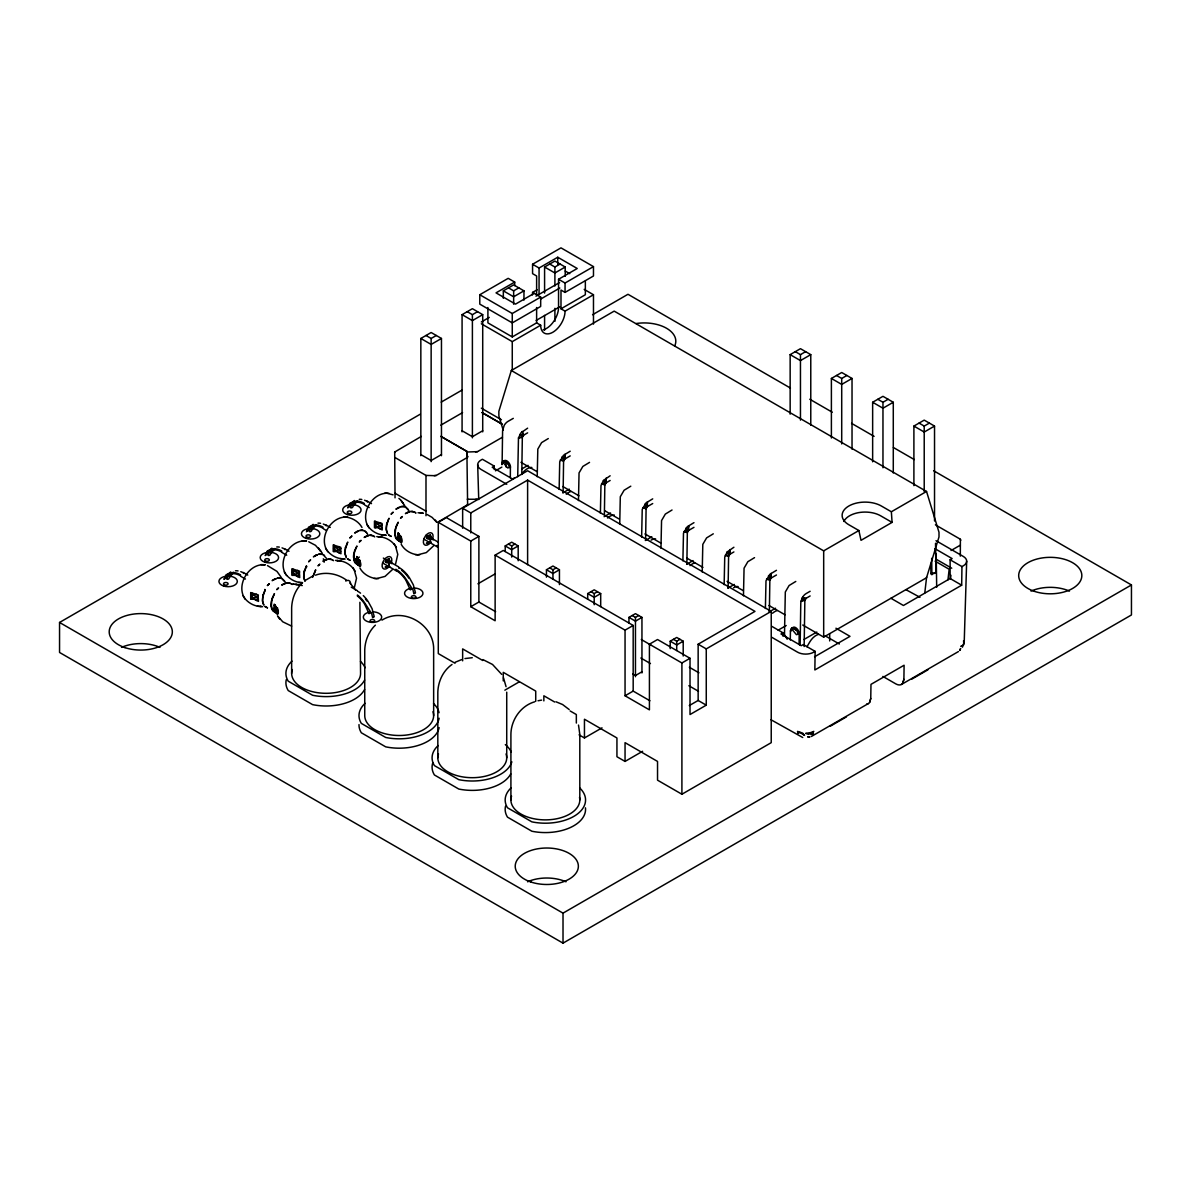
<?xml version="1.0" encoding="UTF-8"?>
<svg xmlns="http://www.w3.org/2000/svg" width="1191" height="1191" viewBox="0 0 1191 1191"><rect width="100%" height="100%" fill="white"/><g stroke="black" fill="none" stroke-linecap="round" stroke-linejoin="round"><path stroke-width="1.5" d="M502.111 463.85L502.602 430.591L504.21 425.366A7.578 4.377 -60 0 1 507.962 421.42L513.291 418.354M506.086 467.021L506.16 461.483M510.329 477.725L510.403 466.187A5.166 3.037 60.9 0 0 506.904 460.902A5.166 3.037 60.9 0 0 503.302 462.093L502.081 462.763A5.166 3.037 60.9 0 1 505.684 461.587A5.166 3.037 60.9 0 1 509.182 466.872L510.403 466.187M517.713 476.698L518.472 437.946L520.988 432.809L527.628 428.165M521.777 474.435L522.328 437.38L523.638 435.162L527.628 432.854M537.215 476.742L537.811 449.111L541.592 442.62L548.292 438.556M559.145 489.397L559.725 461.766L563.507 455.29L570.206 451.21M563.12 492.702L563.581 461.2L564.891 458.982L570.206 455.9M578.469 500.562L579.049 472.916L582.846 466.44L589.545 462.376M600.383 513.217L600.979 485.586L603.48 480.449L610.134 475.79M604.388 514.661L604.834 485.02L606.145 482.787L610.134 480.479M619.722 524.368L620.303 496.736L624.099 490.26L630.798 486.181M641.636 537.037L642.232 509.391L646.013 502.915L652.713 498.85M645.611 540.327L646.088 508.84L647.383 506.607L652.713 503.54M660.975 548.188L661.556 520.556L665.337 514.08L672.037 510.001M682.89 560.857L683.485 533.211L687.267 526.735L693.966 522.655M686.865 564.147L687.341 532.645L688.636 530.427L693.966 527.345M702.214 572.008L702.809 544.376L706.591 537.9L713.29 533.821M724.143 584.662L724.738 557.031L727.239 551.895L733.894 547.25M728.118 587.967L728.594 556.465L729.889 554.247L733.894 551.939M743.467 595.828L744.062 568.181L747.844 561.705L754.543 557.641M765.396 608.482L765.992 580.851L769.773 574.375L776.472 570.295M769.371 611.772L769.848 580.285L771.143 578.052L776.472 574.985M790.288 640.014L790.437 630.739L792.06 628.803A5.166 3.037 60.9 0 1 795.662 627.627A5.166 3.037 60.9 0 1 799.161 632.912L799.101 644.45M800.144 645.254L800.784 602.75L802.392 597.525A7.578 4.377 -60 0 1 806.143 593.58L810.133 591.272M804.148 646.534L804.848 600.487L806.143 598.269L810.133 595.962M783.008 636.232L783.008 632.823L780.968 633.984L801.275 645.716L803.3 644.539L815.135 651.373L814.852 669.967L961.673 585.198L961.956 566.603L963.311 565.814A11.478 6.625 0 0 0 963.311 556.45L936.007 540.684M866.661 704.089A11.478 6.625 60 0 0 869.624 702.422L870.755 698.462L870.978 684.363L904.103 665.233L903.895 679.332L902.763 683.306A11.478 6.625 60 0 1 895.766 683.857L882.903 676.428M324.101 562.241L324.25 559.547M964.234 641.815L962.432 647.175L962.179 645.701L960.869 646.445L963.698 644.807L964.234 641.815L966.675 561.14M502.438 437.216L477.487 451.642L466.902 452.029L467.616 504.686L437.782 522.194M395.04 497.853L394.697 452.029L421.331 436.427M398.985 568.435L398.985 567.467A23.567 13.607 60 0 1 409.451 577.784L413.337 584.855L415.48 592.805A2.293 1.012 -9.6 0 1 413.858 593.743L412.979 589.932L406.31 579.585A23.567 13.607 60 0 0 395.844 569.268L395.844 570.251A22.376 12.922 60 0 1 405.789 580.032L410.27 589.858L412.562 588.533M437.097 545.463L437.097 546.431M313.099 576.295L315.704 569.819L312.608 577.352M924.782 592.939L926.628 577.025M947.947 579.898L949.167 569.268L935.114 561.155M950.522 578.766L950.939 575.253M503.302 462.093L501.962 464.654A4.02 2.367 60.9 0 1 503.227 462.629L507.649 467.929L510.492 467.274M467.423 457.418L467.646 456.347L467.423 457.418L436.234 475.462L434.209 475.656L425.991 475.417L395.04 457.552M467.423 505.058L467.646 503.972M935.397 524.844L960.393 539.255L960.318 556.152M394.638 452.714L394.921 451.672M869.624 702.422L870.755 698.462M902.763 683.306L903.895 679.332M802.749 625.022L823.681 637.111L926.538 577.724L938.999 536.947L938.999 532.258L926.538 491.466L614.184 311.119L511.326 370.505L498.865 411.297L498.865 415.987L503.197 430.174M354.293 587.967L356.526 578.201L354.203 569.819M395.546 564.162L397.779 554.381L395.457 545.999M806.932 646.773L809.701 642.083A12.997 7.503 -60 0 1 818.44 634.386M392.42 569.596L385.065 576.399L376.639 578.588M433.658 545.776L426.318 552.594L417.892 554.768M302.291 582.95C295.532 589.411 291.989 598.522 291.646 607.767L291.646 673.406M375.373 625.156C368.615 631.602 365.071 640.713 364.744 649.973L364.744 715.597A34.45 19.89 0 0 0 402.573 735.398A34.45 19.89 0 0 0 432.973 711.727M389.025 565.383L388.236 566.216A4.6 2.65 -60 0 1 385.78 567.258L385.11 567.05C389.948 566.246 385.437 566.425 387.254 566.633L385.78 567.258L389.799 566.752A2.293 1.325 -60 0 1 388.608 565.874A2.293 1.325 -60 0 1 389.397 563.537L386.554 559.934L385.11 561.75L387.135 562.926L386.554 559.934A4.6 2.65 -60 0 1 389.025 558.892L389.621 561.11L388.579 560.112L389.025 558.892L390.633 562.643A2.293 1.325 -60 0 1 391.839 563.76M430.279 541.563L429.489 542.396A4.6 2.65 -60 0 1 427.033 543.438L426.363 543.23C431.187 542.426 426.691 542.605 428.507 542.813L427.033 543.438L431.053 542.932A2.293 1.325 -60 0 1 429.862 542.054A2.293 1.325 -60 0 1 430.651 539.731L427.807 536.114L426.363 537.93L428.388 539.106L427.807 536.114A4.6 2.65 -60 0 1 430.279 535.072L430.874 537.29L429.832 536.292L430.279 535.072L431.886 538.823A2.293 1.325 -60 0 1 433.092 539.94M389.204 565.204L388.236 566.216L389.129 565.755M430.457 541.384L429.489 542.396L430.874 541.414M935.903 555.08L935.903 554.113M230.652 571.963L226.484 575.655L225.605 578.454A2.293 1.578 11.8 0 0 223.982 579.392L226.082 574.762L230.012 573.065A23.567 13.607 60 0 1 240.478 574.836L240.478 575.804A22.376 12.922 60 0 0 230.533 574.122L227.496 577.054L226.886 579.258A2.293 1.727 23.5 0 0 229.193 577.933L233.674 572.32M271.905 548.143L267.737 551.835L266.858 554.634A2.293 1.578 11.8 0 0 265.236 555.572L267.335 550.942L271.265 549.245A23.567 13.607 60 0 1 281.731 551.016L281.731 551.999A22.376 12.922 60 0 0 271.786 550.316L268.749 553.234L268.139 555.438A2.293 1.727 23.5 0 0 270.446 554.113L274.927 548.5M313.159 524.323L308.99 528.015L308.112 530.814A2.293 1.578 11.8 0 0 306.489 531.752L308.588 527.122L312.518 525.439A23.567 13.607 60 0 1 322.984 527.211L322.984 528.179A22.376 12.922 60 0 0 313.039 526.496L310.002 529.429L309.392 531.618A2.293 1.727 23.5 0 0 311.7 530.293L316.181 524.68M354.412 500.518L350.243 504.195L349.365 506.994A2.293 1.578 11.8 0 0 347.742 507.932L349.841 503.302L353.757 501.619A23.567 13.607 60 0 1 364.238 503.391L364.238 504.359A22.376 12.922 60 0 0 354.293 502.676L351.256 505.609L350.645 507.798A2.293 1.727 23.5 0 0 352.938 506.473L357.434 500.86M506.026 461.468L506.026 462.391A4.02 2.367 60.9 0 1 506.115 461.646M794.784 628.178L794.784 629.101A4.02 2.367 60.9 0 1 794.888 628.357M452.014 664.459C443.097 670.712 438.139 681.401 437.826 692.165L437.826 757.804M358.327 557.85L359.34 557.046M305.849 580.062L312.563 576.191M932.166 572.841L930.945 573.571L931.913 574.598L931.675 558.311M932.091 573.288L933.699 573.66L935.977 572.32L935.53 543.275M532.377 294.951A17.225 9.945 -60 0 0 532.571 292.405L540.684 297.095L540.684 306.459L512.264 322.88L479.779 304.122L479.779 294.743L508.2 278.337L514.706 282.088L514.706 285.602M536.62 294.743L536.62 275.984L532.571 273.647L532.571 264.268L560.991 247.862L593.475 266.62L593.475 275.984L565.055 292.405L560.991 290.053L560.991 308.811L565.055 311.149L593.475 294.743L593.475 324.101M514.706 282.088L496.022 292.867L515.509 304.122L534.193 293.343M532.571 264.268L539.061 268.02L557.745 257.241L577.233 268.496L558.549 279.275L558.549 307.397A17.225 9.945 -60 0 1 543.215 329.847M420.84 455.691L420.84 338.467L431.142 332.512L441.459 338.467L441.459 455.691M462.078 431.871L462.078 314.647L472.395 308.692L482.712 314.647L482.712 431.871M503.331 298.271L503.331 290.842L513.649 284.887L523.966 290.842L523.966 300.132M544.585 293.075L544.585 267.022L554.902 261.067L565.219 267.022L565.219 276.327M425.991 335.49L431.142 338.467L436.308 335.49M467.244 311.67L472.395 314.647L477.561 311.67M508.497 287.865L513.649 290.842L518.8 287.865M549.751 264.045L554.902 267.022L560.053 264.045M441.459 338.467L431.142 344.422L420.84 338.467M482.712 314.647L472.395 320.602L462.078 314.647M523.966 290.842L513.649 296.782L503.331 290.842M565.219 267.022L554.902 272.977L544.585 267.022M481.358 321.957L489.263 317.401M532.571 292.405L537.305 289.666M535.98 296.157L559.606 282.52M479.779 294.743L512.264 313.501L540.684 297.095M558.549 279.275L565.055 283.026L593.475 266.62M540.833 298.986L559.815 288.028M536.084 320.483L559.815 306.787M487.908 307.531L487.908 322.88L512.264 336.934L536.62 322.88L540.684 325.217A17.225 9.945 -60 0 0 552.862 332.244A17.225 9.945 -60 0 0 565.055 311.149M560.991 308.811L585.347 294.743L585.347 281.106M481.328 323.773L512.264 341.623L540.684 325.217M933.595 470.728L1131.45 584.945L1131.45 614.958L563.015 943.138L59.55 652.46L59.55 622.461L420.259 414.2M441.191 402.126L462.123 390.038M592.552 314.737L627.985 294.281L790.437 388.072M440.834 425.172L462.584 412.607M441.459 454.575L431.142 460.53L420.84 454.575M482.712 430.755L472.395 436.71L462.078 430.755M494.235 469.507L494.235 466.098L492.211 467.274L512.502 478.99L514.542 477.829M495.456 470.817L501.843 467.125M521.613 469.046L528.045 465.339M455.036 663.253L438.288 653.591L438.288 522.313L446.402 517.623L478.886 536.382L478.886 602.021L495.635 611.683M462.644 528.209L462.644 508.244L527.613 470.743L771.232 611.385L771.232 742.663L681.907 794.233L657.536 780.179L657.536 761.421L625.052 742.663L625.052 761.421L616.938 756.732L616.938 737.973L584.453 719.23L584.453 737.973L579.049 734.847M462.644 508.244L470.773 512.934L527.613 480.122L754.99 611.385L698.149 644.212L698.149 700.472L689.291 705.578M790.154 414.17L790.154 354.635L800.456 348.68L810.773 354.635L810.773 425.336M438.288 522.313L470.773 541.071L478.886 536.382M795.305 351.658L800.456 354.635L805.622 351.658M562.867 492.866L569.298 489.144M810.773 354.635L800.456 360.59L790.154 354.635M505.207 551.493L505.207 545.94L511.698 542.188L518.189 545.94L518.189 560.753M470.773 541.071L470.773 606.71L495.128 620.764L495.128 555.125L503.257 550.45L633.18 625.454L633.18 691.093L649.929 700.77M508.453 544.064L511.698 545.94L514.944 544.064M518.189 545.94L511.698 549.691L505.207 545.94M831.392 437.99L831.392 378.455L841.709 372.5L852.027 378.455L852.027 449.156M477.948 583.798L495.128 573.883M836.558 375.478L841.709 378.455L846.875 375.478M604.12 516.686L610.551 512.964M852.027 378.455L841.709 384.41L831.392 378.455M470.773 606.71L478.886 602.021M546.446 577.173L546.446 569.76L552.952 566.008L559.442 569.76L559.442 584.573M549.706 567.884L552.952 569.76L556.197 567.884M559.442 569.76L552.952 573.511L546.446 569.76M872.646 461.81L872.646 402.26L882.963 396.32L893.28 402.26L893.28 472.976M877.812 399.298L882.963 402.26L888.114 399.298M645.358 540.506L651.805 536.784M893.28 402.26L882.963 408.215L872.646 402.26M587.699 599.133L587.699 593.58L594.205 589.828L600.696 593.58L600.696 606.547M590.959 591.704L594.205 593.58L597.45 591.704M600.696 593.58L594.205 597.331L587.699 593.58M913.899 485.63L913.899 426.08L924.216 420.125L934.533 426.08L934.533 520.973M919.065 423.103L924.216 426.08L929.367 423.103M686.611 564.326L693.058 560.604M934.533 426.08L924.216 432.035L913.899 426.08M628.952 622.953L628.952 617.4L635.458 613.648L641.949 617.4L641.949 672.945M504.85 690.17L519.202 681.892M632.198 615.524L635.458 617.4L638.704 615.524M641.949 617.4L635.458 621.151L628.952 617.4M495.128 555.125L625.052 630.143L633.18 625.454M727.865 588.131L734.311 584.424M625.052 630.143L625.052 695.782L649.423 709.851L649.423 644.212L657.536 639.522L690.021 658.281L690.021 714.54L706.263 705.161L706.263 648.901L771.232 611.385M511.326 370.505L823.681 550.852L858.875 530.531L861.019 540.327L892.074 522.387L891.359 511.773L881.34 505.996A22.971 13.265 0 0 0 848.855 505.996A22.971 13.265 0 0 0 848.855 524.755L858.875 530.531M891.359 511.773L926.538 491.466M670.205 648.619L670.205 641.205L676.711 637.453L683.202 641.205L683.202 656.033M673.451 639.329L676.711 641.205L679.957 639.329M683.202 641.205L676.711 644.956L670.205 641.205M795.796 581.446L789.097 585.525L785.316 592.001L784.497 634.461L787.191 639.239M641.949 671.784L635.458 675.535L632.853 674.032M769.118 611.951L775.564 608.229M625.052 695.782L633.18 691.093M649.423 644.212L681.907 662.97L690.021 658.281M584.453 737.973L602.006 727.85M778.155 630.173L786.209 625.528M951.028 550.525L960.318 545.165M803.94 639.493L816.818 632.049M890.928 598.269L903.433 605.49L950.12 578.528L950.12 559.77L952.145 558.609L934.98 548.679M934.935 572.931L935.977 572.32L932.583 573.526M815.135 651.373L813.781 652.162A11.478 6.625 0 0 1 797.538 652.162L771.828 637.319M625.052 761.421L642.604 751.283M814.57 656.792L850.002 636.336L835.933 628.223M811.354 736.485L868.328 703.583M901.468 684.453L958.442 651.566M830.187 726.257L846.429 716.878M911.711 679.183L927.953 669.804M59.55 622.461L563.015 913.14L1131.45 584.945M792.06 628.803L790.854 629.488A5.166 3.037 60.9 0 1 794.442 628.297A5.166 3.037 60.9 0 1 797.94 633.582L799.161 632.912M799.25 633.984L796.407 634.654L792 629.354A4.02 2.367 60.9 0 0 790.72 631.364L790.437 630.739M381.969 620.124C403.555 606.636 434.521 624.441 433.643 649.973L433.643 715.597M455.051 662.33L461.632 659.591M370.743 612.516L369.016 613.678L364.535 603.852A22.376 12.922 60 0 0 357.27 595.872M534.729 701.782C520.705 705.876 511.043 719.93 510.909 734.356L510.909 799.995M315.466 575.193C325.709 571.442 337.678 573.675 346.358 580.062M467.244 499.237L477.487 499.282L475.462 499.476M386.569 493.238C371.845 493.595 360.709 512.889 367.766 525.827M345.316 517.058C330.592 517.415 319.456 536.709 326.513 549.632M304.062 540.878C289.339 541.235 278.203 560.529 285.259 573.452M262.809 564.698C248.085 565.055 236.949 584.334 244.006 597.272M464.952 658.563L472.276 657.715M538.034 700.755L541.622 700.129M522.328 437.38L518.472 437.946L522.521 436.546L519.871 434.417L522.998 435.727L522.268 431.47L523.638 435.162M804.848 600.487L800.992 601.053L805.027 599.639L801.528 599.267L805.503 598.835L802.392 597.525L806.143 598.269M475.462 451.836L477.487 451.642M434.209 475.656L436.234 475.462M387.135 493.268L393.075 494.846M345.881 517.088C352.298 517.802 358.819 521.673 361.975 527.464M304.628 540.908L306.563 540.982L302.246 540.803M401.233 544.361C404.389 550.153 410.925 554.023 417.326 554.738M263.375 564.713L265.31 564.787L261.008 564.623M359.98 568.181C363.136 573.973 369.672 577.829 376.088 578.558M384.753 493.178L389.055 493.342M343.499 516.998L347.802 517.162M415.406 554.664L419.708 554.827M374.153 578.484L378.455 578.647M420.289 513.023L423.267 513.217L418.011 512.77M381.194 534.789L385.095 535.057C377.726 535.176 370.312 530.68 366.798 524.278M382.013 537.037L378.113 536.769C385.497 536.665 392.896 541.146 396.424 547.547M339.941 558.609L343.842 558.862C336.472 558.981 329.058 554.5 325.545 548.098M340.76 560.857L336.859 560.589C344.244 560.485 351.658 564.951 355.171 571.352M298.688 582.414L302.588 582.682C295.219 582.801 287.805 578.305 284.292 571.918M299.507 584.677L295.621 584.409L302.276 585.555M257.435 606.234L261.335 606.502C253.966 606.621 246.552 602.125 243.038 595.738M384.172 534.982L386.45 535.235M376.758 536.59L379.036 536.843M342.919 558.802L345.196 559.055M335.505 560.395L337.782 560.648M296.544 584.468L292.882 584.007L293.82 584.185M260.412 606.442L262.705 606.695M482.906 659.591L492.523 664.459L501.679 674.359M555.989 701.782L562.584 704.521L569.179 709.538M563.581 461.2L560.276 459.979L563.775 460.351L562.226 456.629L564.236 459.547L564.891 454.292L564.891 458.982M604.834 485.02L601.529 483.799L605.013 484.171L603.48 480.449L605.49 483.352L606.145 478.097L606.145 482.787M646.088 508.84L642.783 507.619L646.266 507.991L644.733 504.269L646.743 507.172L647.383 501.917L647.383 506.607M687.341 532.645L684.036 531.424L687.52 531.811L685.986 528.075L687.996 530.992L688.636 525.737L688.636 530.427M728.594 556.465L725.289 555.244L728.773 555.616L727.239 551.895L729.249 554.812L729.889 549.557L729.889 554.247M769.848 580.285L766.542 579.064L770.026 579.436L768.493 575.715L770.503 578.632L771.143 573.377L771.143 578.052M802.734 737.512L770.979 719.751M291.646 626.109L282.758 621.791L277.473 615.821M308.737 541.786L315.451 545.299L320.721 551.269L318.548 548.024M267.484 565.606L276.952 571.382L281.046 577.069M906.187 589.813L919.973 597.301M482.072 412.652L502.274 424.234L482.191 412.592M809.746 399.223L832.271 412.22M851.565 423.356L874.09 436.368M893.384 447.503L914.301 459.577M565.234 271.057L569.73 273.647M584.185 289.383L593.475 294.743M892.074 522.387L880.625 515.792A21.959 12.684 0 0 0 843.883 521.464M950.12 559.77L961.956 566.603M936.126 559.204L951.743 568.211M950.12 578.528L961.673 585.198M481.328 408.156L501.441 419.768M825.274 635.89L839.327 644.003M520.988 462.346L537.081 471.651M562.852 486.524L578.945 495.813M604.715 510.686L619.201 519.053M644.956 533.925L661.065 543.23M686.82 558.103L702.928 567.392M727.076 581.342L743.184 590.632M768.939 605.504L785.048 614.809M494.235 466.098L482.4 459.264L481.045 460.054A11.478 6.625 0 0 0 481.045 469.433L506.756 484.275M771.723 626.302L783.008 632.823M698.149 644.212L706.263 648.901M395.04 493.282L425.991 511.147M427.182 514.542L432.065 517.356L436.71 522.194M641.294 639.522L650.911 645.075M689.336 667.258L698.938 672.811M640.847 658.013L650.45 663.566M688.874 685.748L698.492 691.286M366.947 500.979L371.518 503.614M426.11 535.131L438.288 542.173M364.654 504.954L369.225 507.589M423.817 539.121L437.514 547.026M698.149 700.472L706.263 705.161M325.694 524.799L330.264 527.434M383.338 558.073L398.568 566.871M323.401 528.774L326.438 530.531M382.564 562.926L396.261 570.846M482.757 660.514L462.644 648.901L462.644 660.841M554.678 702.035L543.855 695.782L543.855 700.904M570.147 710.967L576.34 714.54L576.34 723.056M284.441 548.619L289.011 551.254M351.226 587.163L357.315 590.676M282.148 552.594L286.718 555.229M243.187 572.424L247.758 575.074M240.895 576.414L245.465 579.049M365.831 531.707L364.089 530.591L366.962 532.958M324.577 555.512L322.835 554.396L326.557 558.46M416.001 513.038L414.766 512.204A16.48 9.513 -60 0 1 415.451 512.696M374.748 536.843L373.512 536.024A16.48 9.513 -60 0 1 374.197 536.516M333.495 560.663L332.259 559.844A16.48 9.513 -60 0 1 332.944 560.336M292.242 584.483L291.006 583.65A16.48 9.513 -60 0 1 291.691 584.141M398.911 498.434L400.712 499.937M931.913 574.598L930.945 573.571L930.722 563.343M349.916 582.95L355.514 589.977M404.791 505.609L401.054 500.399L403.228 503.644L402.707 502.87M322.299 553.249L320.215 550.51M408.394 509.629L405.342 506.77L409.049 510.835M284.634 581.089L281.597 578.216L285.304 582.28M277.994 616.581L279.662 619.067M435.37 520.08L436.397 521.718M394.117 543.9L395.144 545.523M368.064 526.288L369.091 527.926M352.864 567.72L353.891 569.343M326.81 550.108L327.838 551.746M285.557 573.928L286.584 575.566M244.304 597.748L245.331 599.371M367.141 533.449L367.811 534.655M323.297 558.802L324.235 560.857M503.495 677.813L506.056 686.671M960.393 539.255L960.72 540.431M578.498 725.066L579.809 734.356L579.809 799.995M367.424 502.036L367.364 501.575A23.567 13.607 60 0 0 364.55 500.235M326.17 525.841L326.111 525.395A23.567 13.607 60 0 0 323.297 524.04M284.917 549.661L284.857 549.215A23.567 13.607 60 0 0 282.044 547.86M243.664 573.481L243.619 573.035A23.567 13.607 60 0 0 240.79 571.68M359.89 602.289L360.56 673.406A34.45 19.89 0 0 1 322.731 693.207A34.45 19.89 0 0 1 292.316 669.536M963.549 640.743L963.757 643.497M477.68 464.743L478.737 499.58M936.2 554.425L936.692 587.267M924.216 426.08L924.216 491.585M882.963 402.26L882.963 467.765M841.709 378.455L841.709 443.945M829.695 633.686L829.695 640.952M823.681 550.852L823.681 637.111M800.456 354.635L800.456 420.125M681.907 662.97L681.907 794.233M676.711 641.205L676.711 650.509M635.458 617.4L635.458 676.696M594.205 593.58L594.205 604.73M565.055 283.026L565.055 292.405M563.015 913.14L563.015 943.138M557.745 257.241L557.745 264.61M554.902 267.022L554.902 286.004M554.902 308.32L554.902 321.347M552.952 569.76L552.952 579.064M544.585 315.392L544.585 330.279M539.061 268.02L539.061 294.4M536.62 307.531L536.62 322.88M535.727 701.32L535.727 691.093L503.257 672.334L503.257 680.865M527.613 480.122L527.613 564.698M513.649 290.842L513.649 304.226M512.264 313.501L512.264 336.934M512.264 341.623L512.264 370.982M511.698 545.94L511.698 557.105M506.726 692.165L506.726 757.804M472.395 314.647L472.395 437.826M470.773 512.934L470.773 532.898M431.142 338.467L431.142 461.646M425.991 475.417L425.991 515.733M772.512 613.261A12.997 7.503 -60 0 1 777.187 610.566M733.596 587.759A12.997 7.503 -60 0 1 738.122 586.523M690.006 565.636A12.997 7.503 -60 0 1 694.681 562.941M522.819 472.648A12.997 7.503 -60 0 1 531.856 467.438M566.261 494.191A12.997 7.503 -60 0 1 570.936 491.496M651.105 540.119A12.997 7.503 -60 0 1 655.616 538.883M607.514 517.996A12.997 7.503 -60 0 1 614.362 515.078M935.456 552.892A5.166 2.933 59.1 0 1 935.784 554.009M579.511 797.389A34.45 19.89 0 0 1 544.227 819.87A34.45 19.89 0 0 1 511.564 796.109M579.719 787.951A40.196 23.21 0 0 1 576.518 814.659A40.196 23.21 0 0 1 531.856 821.85L507.5 807.781A40.196 23.21 0 0 1 511.237 787.727M585.466 807.84A40.196 23.21 0 0 1 531.856 831.229L507.5 817.16A40.196 23.21 0 0 1 505.535 806.188M506.056 753.918A34.45 19.89 0 0 1 472.276 777.693A34.45 19.89 0 0 1 438.482 753.918M511.862 761.823A40.196 23.21 0 0 1 458.773 779.658L434.417 765.59A40.196 23.21 0 0 1 438.154 745.536M505.326 744.598A40.196 23.21 0 0 1 511.267 752.161M510.745 773.897A40.196 23.21 0 0 1 458.773 789.038L434.417 774.969A40.196 23.21 0 0 1 432.854 762.627M439.122 718.247A40.196 23.21 0 0 1 385.69 737.467L361.335 723.399A40.196 23.21 0 0 1 365.071 703.33M433.554 703.568A40.196 23.21 0 0 1 439.062 712.694M439.122 727.627A40.196 23.21 0 0 1 385.69 746.846L361.335 732.778A40.196 23.21 0 0 1 358.997 724.575M364.58 680.135A40.196 23.21 0 0 1 312.608 695.261L288.252 681.207A40.196 23.21 0 0 1 291.989 661.139M360.471 661.362A40.196 23.21 0 0 1 365.086 667.764M364.58 689.515A40.196 23.21 0 0 1 312.608 704.64L288.252 690.586A40.196 23.21 0 0 1 286.287 679.614M235.49 570.787A23.567 13.607 60 0 1 238.066 570.921M265.251 590.468A2.293 1.325 -60 0 1 264.774 589.426M276.744 546.967A23.567 13.607 60 0 1 279.319 547.101M306.846 566.767A2.293 1.325 -60 0 1 306.251 566.41M357.404 594.994A23.567 13.607 60 0 1 365.056 603.405L371.726 613.752L372.604 617.563A2.293 1.012 -9.6 0 0 374.227 616.625L372.083 608.675L368.198 601.589A23.567 13.607 60 0 0 363.285 595.589M357.732 591.287A23.567 13.607 60 0 1 360.545 593.178M365.443 599.028A22.376 12.922 60 0 1 366.962 601.008M345.718 581.014A6.893 3.975 -60 0 1 350.586 583.828M317.997 523.147A23.567 13.607 60 0 1 320.573 523.296M401.65 570.236A22.376 12.922 60 0 1 408.915 578.231M389.397 566.291A6.893 3.975 -60 0 1 382.162 566.574A6.893 3.975 -60 0 1 387.819 556.793A6.893 3.975 -60 0 1 391.184 563.194M359.25 499.327A23.567 13.607 60 0 1 361.811 499.476M430.651 542.471A6.893 3.975 -60 0 1 423.415 542.754A6.893 3.975 -60 0 1 429.058 532.972A6.893 3.975 -60 0 1 432.437 539.389M372.515 611.817A9.186 5.3 0 0 1 380.837 619.35A9.186 5.3 0 0 1 365.473 620.526A9.186 5.3 0 0 1 370.133 611.995M413.768 587.997A9.186 5.3 0 0 1 422.09 595.545A9.186 5.3 0 0 1 406.726 596.706A9.186 5.3 0 0 1 411.386 588.175M636.054 323.55A31.576 18.237 0 0 1 674.731 345.881M1031.019 591.108A31.576 18.237 0 0 1 1069.473 591.108M527.553 881.787A31.576 18.237 0 0 1 566.008 881.787M121.527 647.368A31.576 18.237 0 0 1 159.981 647.368M467.244 451.597L467.244 455.17L467.244 451.597L440.938 436.412L467.244 451.597M258.164 596.393L258.477 601.41L254.145 599.222L250.706 599.088L250.706 592.552L258.343 594.994L258.164 596.393L251.361 599.237L251.361 592.776L258.119 599.028L256.527 600.443L251.078 596.17L256.527 594.249L258.164 596.393M274.034 605.549L274.332 610.566C279.156 618.873 279.394 609.971 276.178 607.068L274.213 604.15L277.518 614.333L277.518 607.886L273.975 608.184L275.195 611.221L277.25 611.266L275.195 605.028L274.034 605.549M299.417 572.573L299.73 577.59L295.398 575.402L291.959 575.268L291.959 568.747L299.596 571.174L299.417 572.573L292.599 575.417L292.599 568.97L299.373 575.208L297.78 576.638L292.331 572.35L297.78 570.444L299.417 572.573M340.671 548.753L340.983 553.77L336.651 551.582L333.212 551.448L333.212 544.927L340.849 547.354L340.671 548.753L333.852 551.597L333.852 545.15L340.626 551.403L339.033 552.818L333.584 548.53L339.033 546.624L340.671 548.753M356.541 557.909L356.838 562.926C361.662 571.248 361.9 562.331 358.685 559.428L356.719 556.51L360.024 566.708L360.024 560.261L356.481 560.559L357.687 563.581L359.742 563.641L357.687 557.388L356.541 557.909M381.924 524.933L382.237 529.965L377.904 527.762L374.465 527.628L374.465 521.107L382.103 523.534L381.924 524.933L375.105 527.777L375.105 521.33L381.879 527.583L380.286 528.998L374.837 524.71L380.286 522.804L381.924 524.933M397.779 534.089L398.092 539.121C402.915 547.428 403.154 538.511 399.938 535.622L397.973 532.705L401.278 542.888L401.278 536.441L397.734 536.739L398.94 539.776L400.995 539.821L398.94 533.583L397.779 534.089M271.31 606.204L271.25 607.142A16.48 9.513 -60 0 0 272.248 609.926L275.493 612.621L272.918 610.775L271.027 604.909A16.48 9.513 -60 0 1 271.369 601.157L274.451 593.639L272.039 598.522L271.31 606.204M353.816 558.564L353.757 559.502A16.48 9.513 -60 0 0 354.754 562.286L358 564.996L355.424 563.135L353.519 557.269A16.48 9.513 -60 0 1 353.861 553.532L356.943 546.014L354.531 550.897L353.816 558.564M395.07 534.744L395.01 535.682A16.48 9.513 -60 0 0 396.007 538.481L399.253 541.176L396.677 539.329L394.772 533.449A16.48 9.513 -60 0 1 395.114 529.712L398.196 522.194L395.784 527.077L395.07 534.744M960.571 648.648L959.738 650.405L960.571 648.648M811.399 732.45L811.041 734.579L813.781 731.363L808.585 734.371L805.652 733.373L811.399 732.45M262.943 594.964L262.392 601.053L263.866 605.073A16.48 9.513 -60 0 1 262.854 602.289L262.63 600.056A16.48 9.513 -60 0 1 262.973 596.319L265.265 589.709A16.48 9.513 -60 0 0 263.643 593.684L262.943 594.964M304.196 571.144L303.645 577.233L305.119 581.268A16.48 9.513 -60 0 1 304.107 578.469L303.884 576.236A16.48 9.513 -60 0 1 304.226 572.499L306.519 565.904A16.48 9.513 -60 0 0 304.896 569.864L304.196 571.144M345.45 547.339L344.899 553.413L346.358 557.448A16.48 9.513 -60 0 1 345.36 554.649L345.137 552.416A16.48 9.513 -60 0 1 345.479 548.679L347.757 542.084A16.48 9.513 -60 0 0 346.149 546.044L345.45 547.339M386.703 523.519L386.152 529.608L387.611 533.628A16.48 9.513 -60 0 1 386.613 530.844L386.39 528.61A16.48 9.513 -60 0 1 386.718 524.874L389.01 518.264A16.48 9.513 -60 0 0 387.388 522.239L386.703 523.519M503.599 461.14L507.753 463.537L503.599 461.14M792.357 627.851L796.511 630.247L792.357 627.851M283.711 583.873L281.642 585.064L286.063 583.218L283.711 583.873M324.949 560.053L322.895 561.244L327.317 559.398L324.949 560.053M366.203 536.248L364.148 537.439L368.57 535.578L366.203 536.248M407.456 512.428L405.402 513.619L409.823 511.758L407.456 512.428M813.125 734.251L812.649 735.323L813.468 733.582L813.125 734.251M386.628 561.542L386.092 562.316L385.78 560.767L389.397 563.537L387.254 560.887L386.628 561.542M427.882 537.722L427.346 538.511L427.033 536.947L430.651 539.731L428.507 537.067L427.882 537.722M274.659 579.034L272.129 580.642L276.327 578.603L274.659 579.034M315.898 555.214L313.382 556.837L317.58 554.783L315.898 555.214M357.151 531.394L354.635 533.017L358.833 530.963L357.151 531.394M398.404 507.589L395.888 509.197L400.087 507.143L398.404 507.589M269.285 583.754L267.454 585.496L269.285 583.754M277.682 588.592L276.774 589.679L278.605 587.982L277.682 588.592M310.538 559.934L308.707 561.676L310.538 559.934M318.935 564.772L318.027 565.859L319.858 564.162L318.935 564.772M351.792 536.114L349.96 537.856L351.792 536.114M360.188 540.967L359.28 542.039L361.111 540.357L360.188 540.967M393.045 512.294L391.214 514.05L393.045 512.294M401.441 517.147L400.533 518.234L402.364 516.537L401.441 517.147M357.151 558.371L355.246 559.621L357.151 558.371M279.498 577.784L277.146 578.067L281.046 578.171L279.498 577.784M320.751 553.979L318.399 554.247L322.299 554.351L320.751 553.979M362.004 530.159L359.652 530.427L363.553 530.531L362.004 530.159M403.258 506.339L400.905 506.622L404.806 506.711L403.258 506.339M798.67 732.897L797.851 733.582L797.538 731.363L802.689 733.135L804.565 735.413L799.92 732.45L798.67 732.897M412.339 511.415L410.463 511.475L414.26 511.922L412.339 511.415M371.086 535.235L369.225 535.28L373.006 535.727L371.086 535.235M329.833 559.041L327.972 559.1L331.753 559.547L329.833 559.041M288.579 582.861L286.718 582.92L290.5 583.367L288.579 582.861M809.672 736.976L807.736 736.782L809.672 736.976M391.214 536.397L388.698 535.027L391.214 536.397M349.96 560.217L347.444 558.847L349.96 560.217M267.454 607.842L264.938 606.472L267.454 607.842M224.176 584.736A2.293 1.325 0 0 0 228.017 584.141A2.293 1.325 0 0 0 225.203 582.518A2.293 1.325 0 0 0 224.176 584.736M265.429 560.916A2.293 1.325 0 0 0 269.27 560.321A2.293 1.325 0 0 0 266.456 558.698A2.293 1.325 0 0 0 265.429 560.916M371.25 621.955A2.293 1.325 0 0 0 374.703 620.809A2.293 1.325 0 0 0 371.25 619.648A2.293 1.325 0 0 0 371.25 621.955M306.683 537.096A2.293 1.325 0 0 0 310.523 536.501A2.293 1.325 0 0 0 307.71 534.878A2.293 1.325 0 0 0 306.683 537.096M412.503 598.135A2.293 1.325 0 0 0 415.957 596.989A2.293 1.325 0 0 0 412.503 595.842A2.293 1.325 0 0 0 412.503 598.135M347.936 513.276A2.293 1.325 0 0 0 351.777 512.696A2.293 1.325 0 0 0 348.963 511.058A2.293 1.325 0 0 0 347.936 513.276M306.042 538.347A9.186 5.3 0 0 0 319.828 533.762A9.186 5.3 0 0 0 306.042 529.161A9.186 5.3 0 0 0 306.042 538.347M264.789 562.167A9.186 5.3 0 0 0 278.575 557.567A9.186 5.3 0 0 0 264.789 552.981A9.186 5.3 0 0 0 264.789 562.167M223.536 585.987A9.186 5.3 0 0 0 237.322 581.387A9.186 5.3 0 0 0 223.536 576.801A9.186 5.3 0 0 0 223.536 585.987M347.296 514.527A9.186 5.3 0 0 0 361.067 509.942A9.186 5.3 0 0 0 347.296 505.341A9.186 5.3 0 0 0 347.296 514.527M1034.458 591.361A31.576 18.237 0 0 0 1081.83 575.581A31.576 18.237 0 0 0 1034.458 559.785A31.576 18.237 0 0 0 1034.458 591.361M530.992 882.04A31.576 18.237 0 0 0 578.364 866.244A31.576 18.237 0 0 0 530.992 850.463A31.576 18.237 0 0 0 530.992 882.04M124.966 647.621A31.576 18.237 0 0 0 172.338 631.84A31.576 18.237 0 0 0 124.966 616.045A31.576 18.237 0 0 0 124.966 647.621"/></g></svg>
